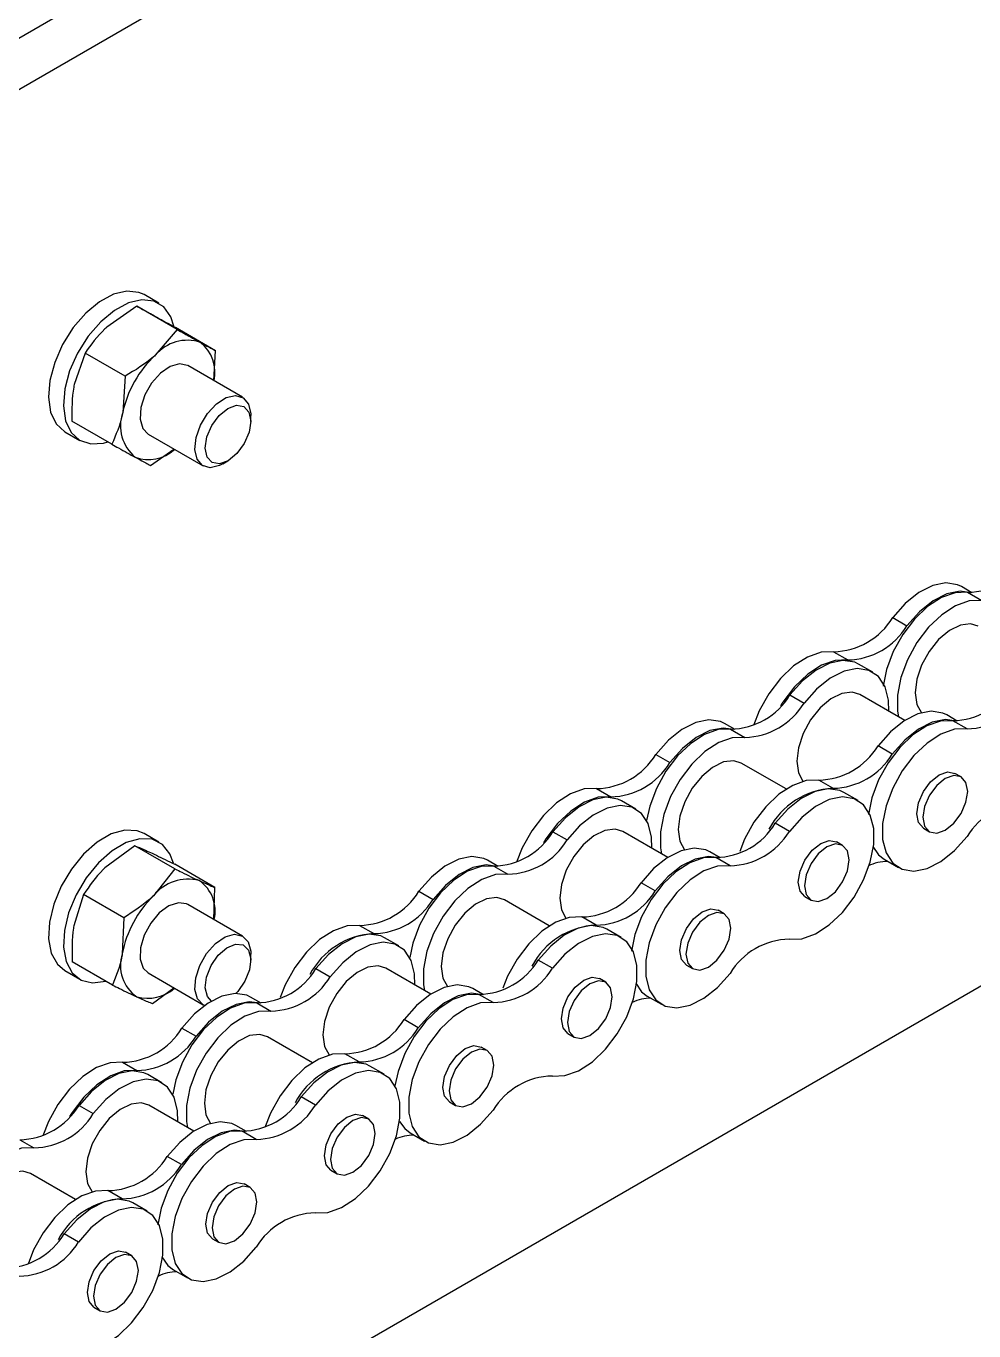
# Model space of a CAD drawing. Header units: metres. Extents: x 0 to 21025, y 0 to 14850.
# Drawn here: x 13118.4 to 13190.3, y 4821.4 to 4920.3 of the extents above; entities that cross this region are included whole.
import ezdxf

# ---------------------------------------------------------------- set-up
doc = ezdxf.new("R2010")
doc.units = ezdxf.units.M
doc.header["$LTSCALE"] = 25
doc.layers.add('SL4', color=4, linetype='Continuous')

msp = doc.modelspace()

# ---------------------------------------------------------------- linework, layer by layer
at = {"layer": 'SL4'}
for p, q in [((12599.424, 4620.083), (13151.059, 4938.535)), ((12609.378, 4621.94), (13151.059, 4934.646)), ((13128.506, 4899.279), (13127.375, 4899.932)), ((13126.834, 4899.052), (13124.552, 4897.464)), ((13129.879, 4897.294), (13126.834, 4899.052)), ((13129.879, 4897.294), (13128.229, 4895.341)), ((13132.799, 4895.684), (13129.753, 4897.442)), ((13122.903, 4895.511), (13122.081, 4893.117)), ((13125.948, 4893.753), (13122.903, 4895.511)), ((13132.661, 4893.417), (13132.799, 4895.684)), ((13134.845, 4892.156), (13130.683, 4894.559)), ((13125.948, 4893.753), (13125.758, 4890.995)), ((13124.936, 4888.601), (13121.891, 4890.359)), ((13135.466, 4890.33), (13135.466, 4890.783)), ((13121.375, 4889.54), (13122.507, 4888.887)), ((13127.683, 4889.362), (13131.845, 4886.96)), ((13127.856, 4886.991), (13129.639, 4888.233)), ((13133.345, 4887.109), (13133.737, 4887.335)), ((12694.644, 4561.139), (13249.722, 4881.578)), ((13190.13, 4877.35), (13189.33, 4877.811)), ((13189.798, 4877.378), (13190.872, 4876.757)), ((13184.125, 4875.468), (13185.2, 4874.848)), ((13179.635, 4872.876), (13180.71, 4872.255)), ((13182.607, 4871.324), (13181.532, 4871.944)), ((13176.327, 4869.601), (13177.402, 4868.981)), ((13185.034, 4867.66), (13181.627, 4869.627)), ((13172.169, 4866.981), (13171.369, 4867.443)), ((13189.014, 4867.625), (13188.214, 4868.087)), ((13189.757, 4867.033), (13188.682, 4867.653)), ((13171.837, 4867.009), (13172.912, 4866.389)), ((13184.084, 4865.123), (13183.009, 4865.744)), ((13166.165, 4865.1), (13167.239, 4864.479)), ((13176.054, 4862.476), (13172.647, 4864.442)), ((13189.307, 4863.39), (13188.841, 4863.659)), ((13161.675, 4862.508), (13162.749, 4861.887)), ((13179.594, 4862.531), (13178.519, 4863.152)), ((13164.646, 4860.956), (13163.571, 4861.576)), ((13181.491, 4861.6), (13180.416, 4862.22)), ((13176.286, 4859.257), (13175.211, 4859.877)), ((13186.443, 4859.504), (13186.908, 4859.236)), ((13128.506, 4858.452), (13127.375, 4859.105)), ((13158.367, 4859.233), (13159.441, 4858.612)), ((13167.073, 4857.291), (13163.666, 4859.258)), ((13180.326, 4858.206), (13179.861, 4858.475)), ((13126.672, 4858.175), (13124.415, 4856.509)), ((13129.717, 4856.417), (13126.672, 4858.175)), ((13171.053, 4857.257), (13170.254, 4857.719)), ((13129.717, 4856.417), (13128.092, 4854.386)), ((13132.75, 4855.013), (13129.705, 4856.771)), ((13154.209, 4856.613), (13153.409, 4857.074)), ((13153.877, 4856.641), (13154.951, 4856.02)), ((13171.796, 4856.664), (13170.721, 4857.285)), ((13183.477, 4857.15), (13184.552, 4856.53)), ((13166.124, 4854.755), (13165.049, 4855.375)), ((13122.789, 4854.478), (13122.048, 4852.109)), ((13125.834, 4852.72), (13122.789, 4854.478)), ((13132.674, 4852.582), (13132.75, 4855.013)), ((13148.204, 4854.731), (13149.279, 4854.111)), ((13134.845, 4851.329), (13130.683, 4853.732)), ((13158.093, 4852.107), (13154.686, 4854.074)), ((13177.463, 4854.32), (13177.928, 4854.051)), ((13125.834, 4852.72), (13125.725, 4849.987)), ((13161.633, 4852.163), (13160.559, 4852.783)), ((13171.346, 4853.022), (13170.881, 4853.29)), ((13143.714, 4852.139), (13144.789, 4851.519)), ((13163.53, 4851.231), (13162.456, 4851.852)), ((13146.686, 4850.587), (13145.611, 4851.208)), ((13135.466, 4849.503), (13135.466, 4849.955)), ((13158.326, 4848.888), (13157.251, 4849.509)), ((13121.375, 4848.713), (13122.507, 4848.06)), ((13124.985, 4847.618), (13121.939, 4849.376)), ((13127.683, 4848.535), (13131.845, 4846.133)), ((13140.406, 4848.865), (13141.481, 4848.244)), ((13149.113, 4846.923), (13145.706, 4848.89)), ((13168.482, 4849.136), (13168.948, 4848.867)), ((13162.366, 4847.837), (13161.9, 4848.106)), ((13128.018, 4846.214), (13129.636, 4847.408)), ((13136.248, 4846.244), (13135.448, 4846.706)), ((13153.093, 4846.889), (13152.293, 4847.35)), ((13153.836, 4846.296), (13152.761, 4846.917)), ((13165.516, 4846.782), (13166.591, 4846.162)), ((13135.916, 4846.272), (13136.991, 4845.652)), ((13148.163, 4844.387), (13147.088, 4845.007)), ((13130.244, 4844.363), (13131.318, 4843.742)), ((13140.133, 4841.739), (13136.726, 4843.706)), ((13159.502, 4843.952), (13159.968, 4843.683)), ((13153.386, 4842.653), (13152.92, 4842.922)), ((13125.753, 4841.771), (13126.828, 4841.15)), ((13143.673, 4841.794), (13142.598, 4842.415)), ((13145.57, 4840.863), (13144.495, 4841.483)), ((13128.725, 4840.219), (13127.65, 4840.839)), ((13131.152, 4836.555), (13127.745, 4838.521)), ((13140.365, 4838.52), (13139.29, 4839.14)), ((13150.522, 4838.768), (13150.987, 4838.499)), ((13122.446, 4838.496), (13123.52, 4837.876)), ((13144.405, 4837.469), (13143.94, 4837.738)), ((13135.132, 4836.52), (13134.333, 4836.982)), ((13135.875, 4835.928), (13134.8, 4836.548)), ((13117.956, 4835.904), (13119.03, 4835.284)), ((13147.556, 4836.414), (13148.631, 4835.793)), ((13130.203, 4834.018), (13129.128, 4834.639)), ((13141.542, 4833.583), (13142.007, 4833.315)), ((13122.172, 4831.37), (13118.765, 4833.337)), ((13125.712, 4831.426), (13124.638, 4832.047)), ((13135.425, 4832.285), (13134.96, 4832.554)), ((13127.609, 4830.495), (13126.535, 4831.115)), ((13122.405, 4828.151), (13121.33, 4828.772)), ((13132.561, 4828.399), (13133.027, 4828.13)), ((13126.445, 4827.101), (13125.979, 4827.37)), ((13129.595, 4826.045), (13130.67, 4825.425)), ((13123.581, 4823.215), (13124.047, 4822.946))]:
    msp.add_line(p, q, dxfattribs=at)
at = {"layer": 'SL4', "flags": 128}
for points in [[(13127.375, 4899.932), (13126.991, 4900.103), (13126.078, 4900.207), (13125.058, 4899.966), (13123.996, 4899.397), (13122.957, 4898.535), (13122.007, 4897.434), (13121.206, 4896.164), (13120.604, 4894.804), (13120.239, 4893.44), (13120.134, 4892.157), (13120.295, 4891.036), (13120.713, 4890.148), (13121.361, 4889.548), (13121.375, 4889.54)], [(13129.645, 4897.551), (13129.408, 4898.26), (13128.871, 4899.01), (13128.122, 4899.45), (13127.21, 4899.553), (13126.19, 4899.313), (13125.127, 4898.744), (13124.088, 4897.882), (13123.138, 4896.781), (13122.337, 4895.511), (13121.735, 4894.151), (13121.37, 4892.787), (13121.265, 4891.504), (13121.427, 4890.383), (13121.844, 4889.495), (13122.492, 4888.895), (13123.33, 4888.621), (13124.304, 4888.69), (13124.624, 4888.782)], [(13130.666, 4894.568), (13130.058, 4894.697), (13129.344, 4894.496), (13128.611, 4893.989), (13127.947, 4893.237), (13127.432, 4892.331), (13127.128, 4891.381), (13127.072, 4890.5), (13127.271, 4889.796), (13127.683, 4889.362)], [(13131.394, 4887.469), (13131.227, 4888.201), (13131.315, 4889.097), (13131.648, 4890.048), (13132.186, 4890.94), (13132.863, 4891.665), (13133.599, 4892.136), (13134.304, 4892.297), (13134.893, 4892.126), (13135.296, 4891.646), (13135.463, 4890.914), (13135.466, 4890.783)], [(13132.147, 4887.629), (13132.008, 4888.311), (13132.132, 4889.149), (13132.501, 4890.014), (13133.058, 4890.776), (13133.718, 4891.317), (13134.381, 4891.557), (13134.946, 4891.457), (13135.327, 4891.034), (13135.466, 4890.352), (13135.342, 4889.514), (13134.973, 4888.649), (13134.416, 4887.887), (13133.756, 4887.346), (13133.093, 4887.107), (13132.528, 4887.206), (13132.147, 4887.629)], [(13133.345, 4887.109), (13133.091, 4886.979), (13132.386, 4886.819), (13131.797, 4886.989), (13131.394, 4887.469)], [(13189.33, 4877.811), (13189.038, 4877.949), (13188.151, 4878.087), (13187.153, 4877.885), (13186.105, 4877.356), (13185.075, 4876.533), (13184.125, 4875.468)], [(13189.798, 4877.378), (13188.848, 4877.346), (13187.817, 4876.979), (13186.77, 4876.298), (13185.771, 4875.348), (13184.885, 4874.187), (13184.166, 4872.889), (13183.661, 4871.535), (13183.406, 4870.273)], [(13190.047, 4877.352), (13189.226, 4877.466), (13188.228, 4877.264), (13187.18, 4876.735), (13186.149, 4875.912), (13185.2, 4874.848)], [(13190.872, 4876.757), (13189.923, 4876.726), (13188.892, 4876.358), (13187.844, 4875.678), (13186.846, 4874.727), (13185.96, 4873.567), (13185.241, 4872.268), (13184.735, 4870.914), (13184.474, 4869.59), (13184.474, 4868.378), (13184.548, 4867.94)], [(13190.607, 4874.811), (13190.027, 4874.99), (13189.25, 4874.893), (13188.418, 4874.485), (13187.604, 4873.801), (13186.881, 4872.901), (13186.314, 4871.867), (13185.952, 4870.79), (13185.827, 4869.765)], [(13179.635, 4872.876), (13178.686, 4872.844), (13177.655, 4872.477), (13176.607, 4871.797), (13175.609, 4870.846), (13174.722, 4869.685), (13174.004, 4868.387), (13173.577, 4867.295)], [(13180.71, 4872.255), (13179.76, 4872.224), (13178.729, 4871.857), (13177.682, 4871.176), (13176.684, 4870.226), (13175.797, 4869.065), (13175.61, 4868.766)], [(13181.532, 4871.944), (13181.24, 4872.083), (13180.353, 4872.22), (13179.355, 4872.018), (13178.308, 4871.489), (13177.277, 4870.666), (13176.327, 4869.601)], [(13183.827, 4868.356), (13183.8, 4869.2), (13183.539, 4870.224), (13183.033, 4870.994), (13182.315, 4871.462), (13181.428, 4871.6), (13180.43, 4871.398), (13179.382, 4870.868), (13178.351, 4870.046), (13177.402, 4868.981)], [(13181.627, 4869.627), (13181.047, 4869.806), (13180.27, 4869.709), (13179.438, 4869.301), (13178.624, 4868.616), (13177.901, 4867.717), (13177.333, 4866.683), (13176.971, 4865.605), (13176.847, 4864.58)], [(13185.827, 4869.765), (13185.952, 4868.883), (13186.297, 4868.243)], [(13188.214, 4868.087), (13187.922, 4868.225), (13187.036, 4868.363), (13186.037, 4868.16), (13184.99, 4867.631), (13183.959, 4866.809), (13183.009, 4865.744)], [(13171.369, 4867.443), (13171.077, 4867.581), (13170.191, 4867.719), (13169.193, 4867.516), (13168.145, 4866.987), (13167.114, 4866.164), (13166.165, 4865.1)], [(13188.682, 4867.653), (13187.732, 4867.622), (13186.701, 4867.254), (13185.654, 4866.574), (13184.655, 4865.624), (13183.769, 4864.463), (13183.05, 4863.165), (13182.545, 4861.811), (13182.29, 4860.549)], [(13188.932, 4867.628), (13188.11, 4867.742), (13187.112, 4867.54), (13186.064, 4867.011), (13185.034, 4866.188), (13184.084, 4865.123)], [(13171.837, 4867.009), (13170.888, 4866.978), (13169.857, 4866.61), (13168.809, 4865.93), (13167.811, 4864.979), (13166.924, 4863.819), (13166.206, 4862.52), (13165.7, 4861.166), (13165.468, 4860.084)], [(13172.912, 4866.389), (13171.962, 4866.357), (13170.931, 4865.99), (13169.884, 4865.309), (13168.886, 4864.359), (13167.999, 4863.198), (13167.281, 4861.9), (13166.775, 4860.546), (13166.514, 4859.221), (13166.514, 4858.009), (13166.588, 4857.572)], [(13172.087, 4866.984), (13171.266, 4867.098), (13170.267, 4866.896), (13169.22, 4866.367), (13168.189, 4865.544), (13167.239, 4864.479)], [(13189.757, 4867.033), (13188.807, 4867.001), (13187.776, 4866.634), (13186.729, 4865.954), (13185.73, 4865.003), (13184.844, 4863.842), (13184.125, 4862.544), (13183.62, 4861.19), (13183.358, 4859.865), (13183.358, 4858.653), (13183.62, 4857.63), (13184.125, 4856.86), (13184.844, 4856.392), (13185.73, 4856.254), (13186.729, 4856.456), (13187.776, 4856.985), (13188.807, 4857.808), (13189.757, 4858.873)], [(13172.647, 4864.442), (13172.067, 4864.621), (13171.29, 4864.525), (13170.458, 4864.116), (13169.644, 4863.432), (13168.921, 4862.533), (13168.353, 4861.499), (13167.991, 4860.421), (13167.867, 4859.396)], [(13176.847, 4864.58), (13176.971, 4863.699), (13177.317, 4863.059)], [(13185.946, 4860.603), (13186.075, 4861.427), (13186.443, 4862.274), (13186.993, 4863.016), (13187.642, 4863.54), (13188.291, 4863.766), (13188.841, 4863.659)], [(13186.412, 4860.334), (13186.541, 4859.659), (13186.908, 4859.236), (13187.459, 4859.129), (13188.108, 4859.354), (13188.757, 4859.878), (13189.307, 4860.62), (13189.674, 4861.468), (13189.804, 4862.292), (13189.674, 4862.967), (13189.307, 4863.39), (13188.757, 4863.497), (13188.108, 4863.271), (13187.459, 4862.748), (13186.908, 4862.005), (13186.541, 4861.158), (13186.412, 4860.334)], [(13161.675, 4862.508), (13160.725, 4862.476), (13159.694, 4862.109), (13158.647, 4861.428), (13157.648, 4860.478), (13156.762, 4859.317), (13156.043, 4858.019), (13155.617, 4856.927)], [(13178.519, 4863.152), (13177.57, 4863.12), (13176.539, 4862.753), (13175.491, 4862.072), (13174.493, 4861.122), (13173.607, 4859.961), (13172.888, 4858.663), (13172.521, 4857.749)], [(13180.416, 4862.22), (13180.124, 4862.358), (13179.238, 4862.496), (13178.239, 4862.294), (13177.192, 4861.765), (13176.161, 4860.942), (13175.211, 4859.877)], [(13162.749, 4861.887), (13161.8, 4861.856), (13160.769, 4861.488), (13159.721, 4860.808), (13158.723, 4859.857), (13157.837, 4858.697), (13157.649, 4858.398)], [(13163.571, 4861.576), (13163.279, 4861.714), (13162.393, 4861.852), (13161.395, 4861.65), (13160.347, 4861.12), (13159.316, 4860.298), (13158.367, 4859.233)], [(13176.286, 4851.097), (13177.236, 4851.128), (13178.267, 4851.496), (13179.314, 4852.176), (13180.312, 4853.126), (13181.199, 4854.287), (13181.917, 4855.586), (13182.423, 4856.94), (13182.684, 4858.264), (13182.684, 4859.476), (13182.423, 4860.499), (13181.917, 4861.27), (13181.199, 4861.738), (13180.312, 4861.875), (13179.314, 4861.673), (13178.267, 4861.144), (13177.236, 4860.321), (13176.286, 4859.257)], [(13165.867, 4857.988), (13165.84, 4858.832), (13165.578, 4859.855), (13165.073, 4860.625), (13164.354, 4861.094), (13163.468, 4861.231), (13162.469, 4861.029), (13161.422, 4860.5), (13160.391, 4859.677), (13159.441, 4858.612)], [(13186.443, 4859.504), (13186.443, 4859.504), (13186.075, 4859.928), (13185.946, 4860.603)], [(13127.375, 4859.105), (13126.853, 4859.316), (13125.919, 4859.364), (13124.887, 4859.068), (13123.824, 4858.449), (13122.795, 4857.544), (13121.865, 4856.411), (13121.094, 4855.12), (13120.528, 4853.754), (13120.204, 4852.397), (13120.142, 4851.135), (13120.346, 4850.048), (13120.803, 4849.203), (13121.375, 4848.713)], [(13163.666, 4859.258), (13163.087, 4859.437), (13162.31, 4859.341), (13161.477, 4858.932), (13160.664, 4858.248), (13159.941, 4857.349), (13159.373, 4856.314), (13159.011, 4855.237), (13158.886, 4854.212)], [(13167.867, 4859.396), (13167.991, 4858.515), (13168.336, 4857.875)], [(13129.612, 4856.862), (13129.337, 4857.574), (13128.763, 4858.276), (13127.984, 4858.663), (13127.05, 4858.711), (13126.019, 4858.415), (13124.955, 4857.796), (13123.926, 4856.891), (13122.997, 4855.757), (13122.225, 4854.467), (13121.659, 4853.101), (13121.335, 4851.744), (13121.273, 4850.482), (13121.477, 4849.395), (13121.935, 4848.55), (13122.616, 4848.001), (13123.48, 4847.782), (13124.47, 4847.907), (13124.48, 4847.91)], [(13176.966, 4855.418), (13177.095, 4856.242), (13177.462, 4857.09), (13178.013, 4857.832), (13178.662, 4858.356), (13179.311, 4858.581), (13179.861, 4858.475)], [(13177.431, 4855.15), (13177.56, 4854.475), (13177.928, 4854.051), (13178.478, 4853.945), (13179.127, 4854.17), (13179.776, 4854.694), (13180.327, 4855.436), (13180.694, 4856.284), (13180.823, 4857.108), (13180.694, 4857.783), (13180.327, 4858.206), (13179.776, 4858.313), (13179.127, 4858.087), (13178.478, 4857.563), (13177.928, 4856.821), (13177.56, 4855.974), (13177.431, 4855.15)], [(13153.409, 4857.074), (13153.117, 4857.213), (13152.23, 4857.35), (13151.232, 4857.148), (13150.184, 4856.619), (13149.154, 4855.796), (13148.204, 4854.731)], [(13170.254, 4857.719), (13169.961, 4857.857), (13169.075, 4857.994), (13168.077, 4857.792), (13167.029, 4857.263), (13165.998, 4856.44), (13165.049, 4855.375)], [(13170.971, 4857.26), (13170.15, 4857.374), (13169.152, 4857.172), (13168.104, 4856.642), (13167.073, 4855.82), (13166.124, 4854.755)], [(13182.604, 4858.121), (13183.05, 4857.481), (13183.477, 4857.15)], [(13153.877, 4856.641), (13152.927, 4856.609), (13151.896, 4856.242), (13150.849, 4855.562), (13149.85, 4854.611), (13148.964, 4853.45), (13148.245, 4852.152), (13147.74, 4850.798), (13147.508, 4849.716)], [(13154.126, 4856.616), (13153.305, 4856.73), (13152.307, 4856.527), (13151.259, 4855.998), (13150.228, 4855.176), (13149.279, 4854.111)], [(13170.721, 4857.285), (13169.772, 4857.254), (13168.741, 4856.886), (13167.693, 4856.206), (13166.695, 4855.255), (13165.809, 4854.094), (13165.09, 4852.796), (13164.584, 4851.442), (13164.33, 4850.18)], [(13171.796, 4856.664), (13170.847, 4856.633), (13169.816, 4856.266), (13168.768, 4855.585), (13167.77, 4854.635), (13166.883, 4853.474), (13166.165, 4852.176), (13165.659, 4850.822), (13165.398, 4849.497), (13165.398, 4848.285), (13165.659, 4847.262), (13166.165, 4846.492), (13166.883, 4846.023), (13167.77, 4845.886), (13168.768, 4846.088), (13169.816, 4846.617), (13170.847, 4847.44), (13171.796, 4848.505)], [(13154.951, 4856.02), (13154.002, 4855.989), (13152.971, 4855.621), (13151.923, 4854.941), (13150.925, 4853.991), (13150.039, 4852.83), (13149.32, 4851.532), (13148.814, 4850.178), (13148.553, 4848.853), (13148.553, 4847.641), (13148.627, 4847.203)], [(13177.463, 4854.32), (13177.462, 4854.32), (13177.095, 4854.743), (13176.966, 4855.418)], [(13130.683, 4853.732), (13130.603, 4853.773), (13129.978, 4853.863), (13129.258, 4853.624), (13128.528, 4853.085), (13127.878, 4852.31), (13127.385, 4851.394), (13127.108, 4850.445), (13127.083, 4849.58), (13127.31, 4848.902), (13127.683, 4848.535)], [(13154.686, 4854.074), (13154.106, 4854.253), (13153.329, 4854.157), (13152.497, 4853.748), (13151.683, 4853.064), (13150.96, 4852.165), (13150.393, 4851.13), (13150.031, 4850.053), (13149.906, 4849.028)], [(13158.886, 4854.212), (13159.011, 4853.331), (13159.356, 4852.691)], [(13167.985, 4850.234), (13168.115, 4851.058), (13168.482, 4851.906), (13169.032, 4852.648), (13169.681, 4853.172), (13170.33, 4853.397), (13170.881, 4853.29)], [(13160.559, 4852.783), (13159.609, 4852.752), (13158.578, 4852.384), (13157.531, 4851.704), (13156.532, 4850.754), (13155.646, 4849.593), (13154.927, 4848.295), (13154.56, 4847.381)], [(13168.451, 4849.965), (13168.58, 4849.29), (13168.948, 4848.867), (13169.498, 4848.76), (13170.147, 4848.986), (13170.796, 4849.51), (13171.346, 4850.252), (13171.714, 4851.099), (13171.843, 4851.924), (13171.714, 4852.598), (13171.346, 4853.022), (13170.796, 4853.128), (13170.147, 4852.903), (13169.498, 4852.379), (13168.948, 4851.637), (13168.58, 4850.789), (13168.451, 4849.965)], [(13131.43, 4846.572), (13131.233, 4847.279), (13131.292, 4848.16), (13131.597, 4849.111), (13132.114, 4850.016), (13132.779, 4850.765), (13133.513, 4851.27), (13134.226, 4851.468), (13134.833, 4851.336), (13135.26, 4850.89), (13135.457, 4850.183), (13135.466, 4849.955)], [(13143.714, 4852.139), (13142.765, 4852.108), (13141.734, 4851.74), (13140.686, 4851.06), (13139.688, 4850.109), (13138.801, 4848.949), (13138.083, 4847.65), (13137.696, 4846.68)], [(13145.611, 4851.208), (13145.319, 4851.346), (13144.432, 4851.483), (13143.434, 4851.281), (13142.387, 4850.752), (13141.356, 4849.929), (13140.406, 4848.865)], [(13162.456, 4851.852), (13162.163, 4851.99), (13161.277, 4852.128), (13160.279, 4851.925), (13159.231, 4851.396), (13158.2, 4850.573), (13157.251, 4849.509)], [(13158.326, 4840.728), (13159.275, 4840.76), (13160.306, 4841.127), (13161.354, 4841.808), (13162.352, 4842.758), (13163.238, 4843.919), (13163.957, 4845.217), (13164.463, 4846.571), (13164.724, 4847.896), (13164.724, 4849.108), (13164.463, 4850.131), (13163.957, 4850.901), (13163.238, 4851.37), (13162.352, 4851.507), (13161.354, 4851.305), (13160.306, 4850.776), (13159.275, 4849.953), (13158.326, 4848.888)], [(13132.48, 4846.408), (13132.176, 4846.745), (13132.01, 4847.404), (13132.107, 4848.231), (13132.453, 4849.1), (13132.994, 4849.878), (13133.648, 4850.447), (13134.315, 4850.72), (13134.895, 4850.656), (13135.298, 4850.264), (13135.464, 4849.605), (13135.367, 4848.778), (13135.021, 4847.909), (13134.481, 4847.131), (13134.342, 4846.983)], [(13147.906, 4847.619), (13147.879, 4848.464), (13147.618, 4849.487), (13147.112, 4850.257), (13146.394, 4850.725), (13145.507, 4850.863), (13144.509, 4850.661), (13143.461, 4850.132), (13142.43, 4849.309), (13141.481, 4848.244)], [(13168.482, 4849.136), (13168.482, 4849.136), (13168.115, 4849.559), (13167.985, 4850.234)], [(13145.706, 4848.89), (13145.126, 4849.069), (13144.349, 4848.972), (13143.517, 4848.564), (13142.703, 4847.88), (13141.98, 4846.98), (13141.412, 4845.946), (13141.05, 4844.869), (13140.926, 4843.844)], [(13149.906, 4849.028), (13150.031, 4848.147), (13150.376, 4847.507)], [(13152.293, 4847.35), (13152.001, 4847.488), (13151.115, 4847.626), (13150.116, 4847.424), (13149.069, 4846.895), (13148.038, 4846.072), (13147.088, 4845.007)], [(13159.005, 4845.05), (13159.134, 4845.874), (13159.502, 4846.722), (13160.052, 4847.464), (13160.701, 4847.988), (13161.35, 4848.213), (13161.9, 4848.106)], [(13159.471, 4844.781), (13159.6, 4844.106), (13159.968, 4843.683), (13160.518, 4843.576), (13161.167, 4843.802), (13161.816, 4844.326), (13162.366, 4845.068), (13162.734, 4845.915), (13162.863, 4846.739), (13162.734, 4847.414), (13162.366, 4847.837), (13161.816, 4847.944), (13161.167, 4847.719), (13160.518, 4847.195), (13159.968, 4846.453), (13159.6, 4845.605), (13159.471, 4844.781)], [(13164.643, 4847.753), (13165.09, 4847.112), (13165.516, 4846.782)], [(13135.448, 4846.706), (13135.156, 4846.844), (13134.27, 4846.982), (13133.272, 4846.78), (13132.224, 4846.25), (13131.193, 4845.428), (13130.244, 4844.363)], [(13131.966, 4846.073), (13131.857, 4846.126), (13131.43, 4846.572)], [(13152.761, 4846.917), (13151.811, 4846.885), (13150.78, 4846.518), (13149.733, 4845.837), (13148.734, 4844.887), (13147.848, 4843.726), (13147.129, 4842.428), (13146.624, 4841.074), (13146.392, 4839.992)], [(13153.011, 4846.891), (13152.189, 4847.005), (13151.191, 4846.803), (13150.143, 4846.274), (13149.113, 4845.451), (13148.163, 4844.387)], [(13135.916, 4846.272), (13134.967, 4846.241), (13133.936, 4845.874), (13132.888, 4845.193), (13131.89, 4844.243), (13131.003, 4843.082), (13130.285, 4841.784), (13129.779, 4840.43), (13129.547, 4839.348)], [(13136.991, 4845.652), (13136.041, 4845.621), (13135.01, 4845.253), (13133.963, 4844.573), (13132.965, 4843.622), (13132.078, 4842.461), (13131.36, 4841.163), (13130.854, 4839.809), (13130.593, 4838.485), (13130.593, 4837.273), (13130.667, 4836.835)], [(13136.166, 4846.247), (13135.345, 4846.361), (13134.346, 4846.159), (13133.299, 4845.63), (13132.268, 4844.807), (13131.318, 4843.742)], [(13153.836, 4846.296), (13152.886, 4846.265), (13151.855, 4845.897), (13150.808, 4845.217), (13149.809, 4844.266), (13148.923, 4843.106), (13148.204, 4841.807), (13147.699, 4840.453), (13147.437, 4839.129), (13147.437, 4837.917), (13147.699, 4836.893), (13148.204, 4836.123), (13148.923, 4835.655), (13149.809, 4835.517), (13150.808, 4835.72), (13151.855, 4836.249), (13152.886, 4837.072), (13153.836, 4838.136)], [(13159.502, 4843.952), (13159.502, 4843.952), (13159.134, 4844.375), (13159.005, 4845.05)], [(13136.726, 4843.706), (13136.146, 4843.885), (13135.369, 4843.788), (13134.537, 4843.38), (13133.723, 4842.695), (13133, 4841.796), (13132.432, 4840.762), (13132.07, 4839.684), (13131.946, 4838.66)], [(13140.926, 4843.844), (13141.05, 4842.962), (13141.395, 4842.322)], [(13150.025, 4839.866), (13150.154, 4840.69), (13150.522, 4841.537), (13151.072, 4842.28), (13151.721, 4842.803), (13152.37, 4843.029), (13152.92, 4842.922)], [(13150.491, 4839.597), (13150.62, 4838.922), (13150.987, 4838.499), (13151.538, 4838.392), (13152.187, 4838.618), (13152.836, 4839.141), (13153.386, 4839.884), (13153.753, 4840.731), (13153.883, 4841.555), (13153.753, 4842.23), (13153.386, 4842.653), (13152.836, 4842.76), (13152.187, 4842.535), (13151.538, 4842.011), (13150.987, 4841.269), (13150.62, 4840.421), (13150.491, 4839.597)], [(13125.753, 4841.771), (13124.804, 4841.739), (13123.773, 4841.372), (13122.726, 4840.692), (13121.727, 4839.741), (13120.841, 4838.58), (13120.122, 4837.282), (13119.696, 4836.19)], [(13142.598, 4842.415), (13141.649, 4842.383), (13140.618, 4842.016), (13139.57, 4841.336), (13138.572, 4840.385), (13137.686, 4839.224), (13136.967, 4837.926), (13136.541, 4836.834)], [(13144.495, 4841.483), (13144.203, 4841.622), (13143.317, 4841.759), (13142.318, 4841.557), (13141.271, 4841.028), (13140.24, 4840.205), (13139.29, 4839.14)], [(13126.828, 4841.15), (13125.879, 4841.119), (13124.848, 4840.751), (13123.8, 4840.071), (13122.802, 4839.121), (13121.916, 4837.96), (13121.728, 4837.661)], [(13127.65, 4840.839), (13127.358, 4840.978), (13126.472, 4841.115), (13125.474, 4840.913), (13124.426, 4840.384), (13123.395, 4839.561), (13122.446, 4838.496)], [(13129.946, 4837.251), (13129.919, 4838.095), (13129.657, 4839.119), (13129.152, 4839.889), (13128.433, 4840.357), (13127.547, 4840.495), (13126.548, 4840.292), (13125.501, 4839.763), (13124.47, 4838.94), (13123.52, 4837.876)], [(13140.365, 4830.36), (13141.315, 4830.391), (13142.346, 4830.759), (13143.393, 4831.439), (13144.391, 4832.39), (13145.278, 4833.551), (13145.996, 4834.849), (13146.502, 4836.203), (13146.763, 4837.527), (13146.763, 4838.739), (13146.502, 4839.763), (13145.996, 4840.533), (13145.278, 4841.001), (13144.391, 4841.139), (13143.393, 4840.937), (13142.346, 4840.407), (13141.315, 4839.585), (13140.365, 4838.52)], [(13150.522, 4838.768), (13150.522, 4838.768), (13150.154, 4839.191), (13150.025, 4839.866)], [(13127.745, 4838.521), (13127.166, 4838.7), (13126.389, 4838.604), (13125.556, 4838.195), (13124.743, 4837.511), (13124.02, 4836.612), (13123.452, 4835.578), (13123.09, 4834.5), (13122.965, 4833.475)], [(13131.946, 4838.66), (13132.07, 4837.778), (13132.415, 4837.138)], [(13141.045, 4834.682), (13141.174, 4835.506), (13141.541, 4836.353), (13142.092, 4837.095), (13142.741, 4837.619), (13143.39, 4837.845), (13143.94, 4837.738)], [(13141.51, 4834.413), (13141.639, 4833.738), (13142.007, 4833.315), (13142.557, 4833.208), (13143.206, 4833.433), (13143.855, 4833.957), (13144.406, 4834.699), (13144.773, 4835.547), (13144.902, 4836.371), (13144.773, 4837.046), (13144.406, 4837.469), (13143.855, 4837.576), (13143.206, 4837.35), (13142.557, 4836.827), (13142.007, 4836.084), (13141.639, 4835.237), (13141.51, 4834.413)], [(13134.8, 4836.548), (13133.851, 4836.517), (13132.82, 4836.149), (13131.772, 4835.469), (13130.774, 4834.518), (13129.888, 4833.358), (13129.169, 4832.059), (13128.663, 4830.705), (13128.409, 4829.444)], [(13134.333, 4836.982), (13134.04, 4837.12), (13133.154, 4837.258), (13132.156, 4837.055), (13131.108, 4836.526), (13130.077, 4835.703), (13129.128, 4834.639)], [(13135.05, 4836.523), (13134.229, 4836.637), (13133.231, 4836.435), (13132.183, 4835.906), (13131.152, 4835.083), (13130.203, 4834.018)], [(13146.734, 4837.285), (13147.129, 4836.744), (13147.556, 4836.414)], [(13135.875, 4835.928), (13134.926, 4835.896), (13133.895, 4835.529), (13132.847, 4834.848), (13131.849, 4833.898), (13130.962, 4832.737), (13130.244, 4831.439), (13129.738, 4830.085), (13129.477, 4828.76), (13129.477, 4827.548), (13129.738, 4826.525), (13130.244, 4825.755), (13130.962, 4825.287), (13131.849, 4825.149), (13132.847, 4825.351), (13133.895, 4825.88), (13134.926, 4826.703), (13135.875, 4827.768)], [(13119.03, 4835.284), (13118.081, 4835.252), (13117.05, 4834.885), (13116.002, 4834.204), (13115.004, 4833.254), (13114.118, 4832.093), (13113.399, 4830.795), (13112.893, 4829.441), (13112.632, 4828.116), (13112.632, 4826.904), (13112.706, 4826.467)], [(13141.542, 4833.583), (13141.541, 4833.584), (13141.174, 4834.007), (13141.045, 4834.682)], [(13118.765, 4833.337), (13118.185, 4833.516), (13117.408, 4833.42), (13116.576, 4833.011), (13115.762, 4832.327), (13115.039, 4831.428), (13114.472, 4830.394), (13114.11, 4829.316), (13113.985, 4828.291)], [(13122.965, 4833.475), (13123.09, 4832.594), (13123.435, 4831.954)], [(13132.064, 4829.497), (13132.194, 4830.321), (13132.561, 4831.169), (13133.111, 4831.911), (13133.76, 4832.435), (13134.409, 4832.661), (13134.96, 4832.554)], [(13124.638, 4832.047), (13123.688, 4832.015), (13122.657, 4831.648), (13121.61, 4830.967), (13120.611, 4830.017), (13119.725, 4828.856), (13119.006, 4827.558), (13118.58, 4826.466)], [(13132.53, 4829.229), (13132.659, 4828.554), (13133.027, 4828.131), (13133.577, 4828.024), (13134.226, 4828.249), (13134.875, 4828.773), (13135.425, 4829.515), (13135.793, 4830.363), (13135.922, 4831.187), (13135.793, 4831.862), (13135.425, 4832.285), (13134.875, 4832.392), (13134.226, 4832.166), (13133.577, 4831.642), (13133.027, 4830.9), (13132.659, 4830.053), (13132.53, 4829.229)], [(13126.535, 4831.115), (13126.242, 4831.253), (13125.356, 4831.391), (13124.358, 4831.189), (13123.31, 4830.66), (13122.279, 4829.837), (13121.33, 4828.772)], [(13122.405, 4819.992), (13123.354, 4820.023), (13124.385, 4820.391), (13125.433, 4821.071), (13126.431, 4822.021), (13127.317, 4823.182), (13128.036, 4824.48), (13128.542, 4825.834), (13128.803, 4827.159), (13128.803, 4828.371), (13128.542, 4829.394), (13128.036, 4830.164), (13127.317, 4830.633), (13126.431, 4830.77), (13125.433, 4830.568), (13124.385, 4830.039), (13123.354, 4829.216), (13122.405, 4828.151)], [(13132.561, 4828.399), (13132.561, 4828.399), (13132.194, 4828.822), (13132.064, 4829.497)], [(13123.084, 4824.313), (13123.213, 4825.137), (13123.581, 4825.985), (13124.131, 4826.727), (13124.78, 4827.251), (13125.429, 4827.476), (13125.979, 4827.37)], [(13123.55, 4824.044), (13123.679, 4823.369), (13124.047, 4822.946), (13124.597, 4822.839), (13125.246, 4823.065), (13125.895, 4823.589), (13126.445, 4824.331), (13126.813, 4825.179), (13126.942, 4826.003), (13126.813, 4826.678), (13126.445, 4827.101), (13125.895, 4827.208), (13125.246, 4826.982), (13124.597, 4826.458), (13124.047, 4825.716), (13123.679, 4824.868), (13123.55, 4824.044)], [(13128.722, 4827.016), (13129.169, 4826.375), (13129.595, 4826.045)], [(13123.581, 4823.215), (13123.581, 4823.215), (13123.213, 4823.638), (13123.084, 4824.313)]]:
    msp.add_lwpolyline(points, dxfattribs=at)
at = {"layer": 'SL4'}
for centre, radius, start, end in [((13130.646, 4893.327), 3.146, 71.29995, 140.18936), ((13129.887, 4894.047), 2.869, 347.05391, 51.97218), ((13133.791, 4889.303), 8.21, 132.64822, 168.1056), ((13128.625, 4889.979), 3.041, 160.48545, 231.02962), ((13127.706, 4890.374), 2.933, 250.1905, 312.39784), ((13189.688, 4882.753), 5.376, 271.17027, 328.82435), ((13179.525, 4878.251), 5.376, 271.17027, 328.82435), ((13180.6, 4877.631), 5.376, 271.17027, 328.82435), ((13188.572, 4873.029), 5.376, 271.17027, 328.82435), ((13171.727, 4872.384), 5.376, 271.17027, 328.82435), ((13189.647, 4872.408), 5.376, 271.17027, 328.82435), ((13172.802, 4871.764), 5.376, 271.17027, 328.82435), ((13178.409, 4868.527), 5.376, 271.17027, 328.82435), ((13161.565, 4867.883), 5.376, 271.17027, 328.82435), ((13162.639, 4867.262), 5.376, 271.17027, 328.82435), ((13179.484, 4867.906), 5.376, 271.17027, 328.82435), ((13179.912, 4856.685), 5.855, 93.11014, 152.07322), ((13194.356, 4856.09), 5.376, 91.17027, 148.82435), ((13170.611, 4862.66), 5.376, 271.17027, 328.82435), ((13153.767, 4862.016), 5.376, 271.17027, 328.82435), ((13154.842, 4861.396), 5.376, 271.17027, 328.82435), ((13171.686, 4862.04), 5.376, 271.17027, 328.82435), ((13183.786, 4853.503), 3.488, 90.56116, 116.02928), ((13130.704, 4852.296), 3.345, 75.35294, 141.33518), ((13130.004, 4853.245), 2.762, 346.00862, 55.95854), ((13160.449, 4858.159), 5.376, 271.17027, 328.82435), ((13133.776, 4848.492), 8.189, 133.96628, 169.48563), ((13143.604, 4857.514), 5.376, 271.17027, 328.82435), ((13161.524, 4857.538), 5.376, 271.17027, 328.82435), ((13144.679, 4856.894), 5.376, 271.17027, 328.82435), ((13145.106, 4845.672), 5.855, 93.11014, 152.07322), ((13161.951, 4846.316), 5.855, 93.11014, 152.07322), ((13176.396, 4845.722), 5.376, 91.17027, 148.82435), ((13128.446, 4849.09), 2.865, 161.76508, 235.34292), ((13152.651, 4852.292), 5.376, 271.17027, 328.82435), ((13135.806, 4851.648), 5.376, 271.17027, 328.82435), ((13153.726, 4851.671), 5.376, 271.17027, 328.82435), ((13136.881, 4851.027), 5.376, 271.17027, 328.82435), ((13127.661, 4849.671), 3.055, 253.96949, 311.45539), ((13165.821, 4843.177), 3.446, 90.48429, 114.65116), ((13142.488, 4847.79), 5.376, 271.17027, 328.82435), ((13125.644, 4847.146), 5.376, 271.17027, 328.82435), ((13126.718, 4846.526), 5.376, 271.17027, 328.82435), ((13143.563, 4847.17), 5.376, 271.17027, 328.82435), ((13143.991, 4835.948), 5.855, 93.11014, 152.07322), ((13158.435, 4835.353), 5.376, 91.17027, 148.82435), ((13134.69, 4841.923), 5.376, 271.17027, 328.82435), ((13135.765, 4841.303), 5.376, 271.17027, 328.82435), ((13117.846, 4841.279), 5.376, 271.17027, 328.82435), ((13118.921, 4840.659), 5.376, 271.17027, 328.82435), ((13147.86, 4832.808), 3.446, 90.48434, 114.65209), ((13124.528, 4837.422), 5.376, 271.17027, 328.82435), ((13125.603, 4836.801), 5.376, 271.17027, 328.82435), ((13126.03, 4825.579), 5.855, 93.11014, 152.07322), ((13140.475, 4824.985), 5.376, 91.17027, 148.82435), ((13116.73, 4831.555), 5.376, 271.17027, 328.82435), ((13117.805, 4830.935), 5.376, 271.17027, 328.82435), ((13129.9, 4822.44), 3.446, 90.48434, 114.65209)]:
    msp.add_arc(centre, radius, start, end, dxfattribs=at)
for points, knots in [([(13126.834, 4899.052), (13126.909, 4899.012), (13127.199, 4898.856), (13127.646, 4898.611), (13127.978, 4898.429)], [0, 0, 0, 0, 0.257551, 1, 1, 1, 1]), ([(13127.978, 4898.429), (13128.115, 4898.353), (13128.627, 4898.071), (13129.277, 4897.708), (13129.753, 4897.442)], [0, 0, 0, 0, 0.268634, 1, 1, 1, 1]), ([(13124.552, 4897.464), (13124.506, 4897.422), (13123.847, 4896.821), (13123.358, 4896.142), (13122.903, 4895.511)], [0, 0, 0, 0, 0.070201, 1, 1, 1, 1]), ([(13129.879, 4897.294), (13130.049, 4897.199), (13130.71, 4896.83), (13131.252, 4896.53), (13131.655, 4896.307)], [0, 0, 0, 0, 0.257551, 1, 1, 1, 1]), ([(13131.655, 4896.307), (13131.783, 4896.236), (13132.259, 4895.974), (13132.571, 4895.806), (13132.799, 4895.684)], [0, 0, 0, 0, 0.268634, 1, 1, 1, 1]), ([(13128.229, 4895.341), (13128.182, 4895.299), (13127.514, 4894.704), (13126.703, 4894.211), (13125.948, 4893.753)], [0, 0, 0, 0, 0.070201, 1, 1, 1, 1]), ([(13122.081, 4893.117), (13122.069, 4893.056), (13121.903, 4892.184), (13121.897, 4891.238), (13121.891, 4890.359)], [0, 0, 0, 0, 0.070201, 1, 1, 1, 1]), ([(13125.758, 4890.995), (13125.746, 4890.934), (13125.57, 4890.067), (13125.242, 4889.307), (13124.936, 4888.601)], [0, 0, 0, 0, 0.0702006, 1, 1, 1, 1]), ([(13124.936, 4888.601), (13125.107, 4888.506), (13125.768, 4888.137), (13126.31, 4887.837), (13126.712, 4887.614)], [0, 0, 0, 0, 0.257551, 1, 1, 1, 1]), ([(13126.712, 4887.614), (13126.84, 4887.544), (13127.317, 4887.281), (13127.628, 4887.114), (13127.856, 4886.991)], [0, 0, 0, 0, 0.268634, 1, 1, 1, 1]), ([(13126.672, 4858.175), (13126.751, 4858.144), (13127.061, 4858.022), (13127.527, 4857.812), (13127.873, 4857.656)], [0, 0, 0, 0, 0.257551, 1, 1, 1, 1]), ([(13127.873, 4857.656), (13128.015, 4857.589), (13128.546, 4857.341), (13129.215, 4857.012), (13129.705, 4856.771)], [0, 0, 0, 0, 0.268634, 1, 1, 1, 1]), ([(13124.415, 4856.509), (13124.369, 4856.465), (13123.718, 4855.838), (13123.236, 4855.133), (13122.789, 4854.478)], [0, 0, 0, 0, 0.0702006, 1, 1, 1, 1]), ([(13129.717, 4856.417), (13129.892, 4856.331), (13130.572, 4855.995), (13131.133, 4855.73), (13131.55, 4855.533)], [0, 0, 0, 0, 0.257551, 1, 1, 1, 1]), ([(13131.55, 4855.533), (13131.683, 4855.472), (13132.179, 4855.244), (13132.509, 4855.111), (13132.75, 4855.013)], [0, 0, 0, 0, 0.268634, 1, 1, 1, 1]), ([(13128.092, 4854.386), (13128.045, 4854.343), (13127.385, 4853.721), (13126.581, 4853.202), (13125.834, 4852.72)], [0, 0, 0, 0, 0.070201, 1, 1, 1, 1]), ([(13122.048, 4852.109), (13122.038, 4852.049), (13121.9, 4851.185), (13121.92, 4850.248), (13121.939, 4849.376)], [0, 0, 0, 0, 0.070201, 1, 1, 1, 1]), ([(13125.725, 4849.987), (13125.715, 4849.926), (13125.567, 4849.068), (13125.265, 4848.317), (13124.985, 4847.618)], [0, 0, 0, 0, 0.070201, 1, 1, 1, 1]), ([(13124.985, 4847.618), (13125.16, 4847.532), (13125.839, 4847.196), (13126.4, 4846.931), (13126.817, 4846.734)], [0, 0, 0, 0, 0.257551, 1, 1, 1, 1]), ([(13126.817, 4846.734), (13126.95, 4846.673), (13127.446, 4846.445), (13127.776, 4846.312), (13128.018, 4846.214)], [0, 0, 0, 0, 0.268634, 1, 1, 1, 1])]:
    msp.add_open_spline(points, degree=3, knots=knots, dxfattribs=at)

doc.saveas('drawing.dxf')
